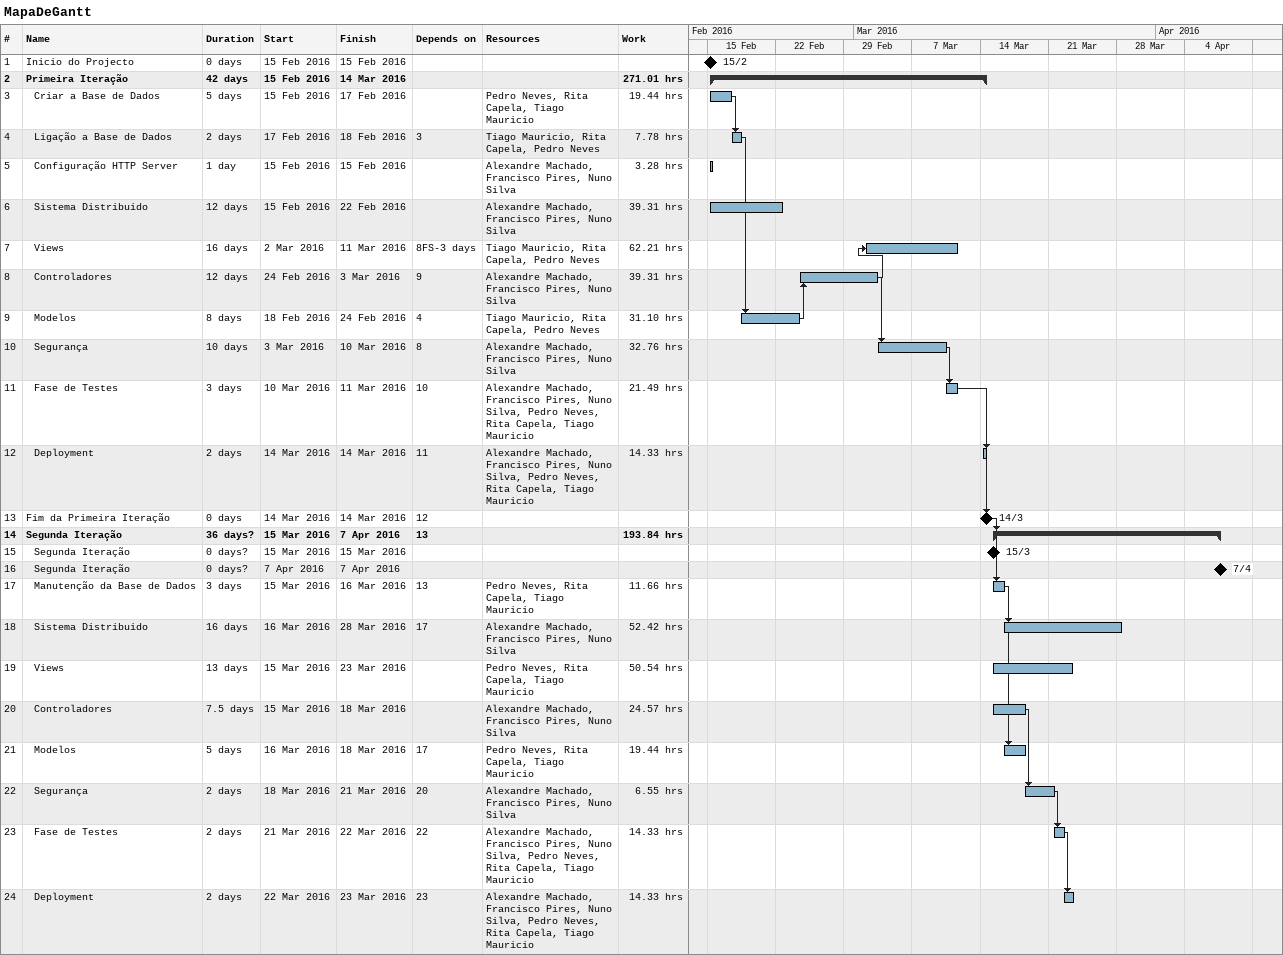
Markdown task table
MapaDeGantt

| ID | Level | Task | Duration | Start | Finish | Predecessors | Resources | Work (h) |
|---|---|---|---|---|---|---|---|---|
| 1 | 1 | Inicio do Projecto | 0d | 2016-02-15 | 2016-02-15 |  |  |  |
| 2 | 1 | **Primeira Iteração** | 42d | 2016-02-15 | 2016-03-14 |  |  | 271.01 |
| 3 | 2 | Criar a Base de Dados | 5d | 2016-02-15 | 2016-02-17 |  | Pedro Neves, Rita Capela, Tiago Mauricio | 19.44 |
| 4 | 2 | Ligação a Base de Dados | 2d | 2016-02-17 | 2016-02-18 | 3 | Tiago Mauricio, Rita Capela, Pedro Neves | 7.78 |
| 5 | 2 | Configuração HTTP Server | 1d | 2016-02-15 | 2016-02-15 |  | Alexandre Machado, Francisco Pires, Nuno Silva | 3.28 |
| 6 | 2 | Sistema Distribuido | 12d | 2016-02-15 | 2016-02-22 |  | Alexandre Machado, Francisco Pires, Nuno Silva | 39.31 |
| 7 | 2 | Views | 16d | 2016-03-02 | 2016-03-11 | 8FS-3d | Tiago Mauricio, Rita Capela, Pedro Neves | 62.21 |
| 8 | 2 | Controladores | 12d | 2016-02-24 | 2016-03-03 | 9 | Alexandre Machado, Francisco Pires, Nuno Silva | 39.31 |
| 9 | 2 | Modelos | 8d | 2016-02-18 | 2016-02-24 | 4 | Tiago Mauricio, Rita Capela, Pedro Neves | 31.10 |
| 10 | 2 | Segurança | 10d | 2016-03-03 | 2016-03-10 | 8 | Alexandre Machado, Francisco Pires, Nuno Silva | 32.76 |
| 11 | 2 | Fase de Testes | 3d | 2016-03-10 | 2016-03-11 | 10 | Alexandre Machado, Francisco Pires, Nuno Silva, Pedro Neves, Rita Capela, Tiago Mauricio | 21.49 |
| 12 | 2 | Deployment | 2d | 2016-03-14 | 2016-03-14 | 11 | Alexandre Machado, Francisco Pires, Nuno Silva, Pedro Neves, Rita Capela, Tiago Mauricio | 14.33 |
| 13 | 1 | Fim da Primeira Iteração | 0d | 2016-03-14 | 2016-03-14 | 12 |  |  |
| 14 | 1 | **Segunda Iteração** | 36d? | 2016-03-15 | 2016-04-07 | 13 |  | 193.84 |
| 15 | 2 | Segunda Iteração | 0d? | 2016-03-15 | 2016-03-15 |  |  |  |
| 16 | 2 | Segunda Iteração | 0d? | 2016-04-07 | 2016-04-07 |  |  |  |
| 17 | 2 | Manutenção da Base de Dados | 3d | 2016-03-15 | 2016-03-16 | 13 | Pedro Neves, Rita Capela, Tiago Mauricio | 11.66 |
| 18 | 2 | Sistema Distribuido | 16d | 2016-03-16 | 2016-03-28 | 17 | Alexandre Machado, Francisco Pires, Nuno Silva | 52.42 |
| 19 | 2 | Views | 13d | 2016-03-15 | 2016-03-23 |  | Pedro Neves, Rita Capela, Tiago Mauricio | 50.54 |
| 20 | 2 | Controladores | 7.5d | 2016-03-15 | 2016-03-18 |  | Alexandre Machado, Francisco Pires, Nuno Silva | 24.57 |
| 21 | 2 | Modelos | 5d | 2016-03-16 | 2016-03-18 | 17 | Pedro Neves, Rita Capela, Tiago Mauricio | 19.44 |
| 22 | 2 | Segurança | 2d | 2016-03-18 | 2016-03-21 | 20 | Alexandre Machado, Francisco Pires, Nuno Silva | 6.55 |
| 23 | 2 | Fase de Testes | 2d | 2016-03-21 | 2016-03-22 | 22 | Alexandre Machado, Francisco Pires, Nuno Silva, Pedro Neves, Rita Capela, Tiago Mauricio | 14.33 |
| 24 | 2 | Deployment | 2d | 2016-03-22 | 2016-03-23 | 23 | Alexandre Machado, Francisco Pires, Nuno Silva, Pedro Neves, Rita Capela, Tiago Mauricio | 14.33 |
